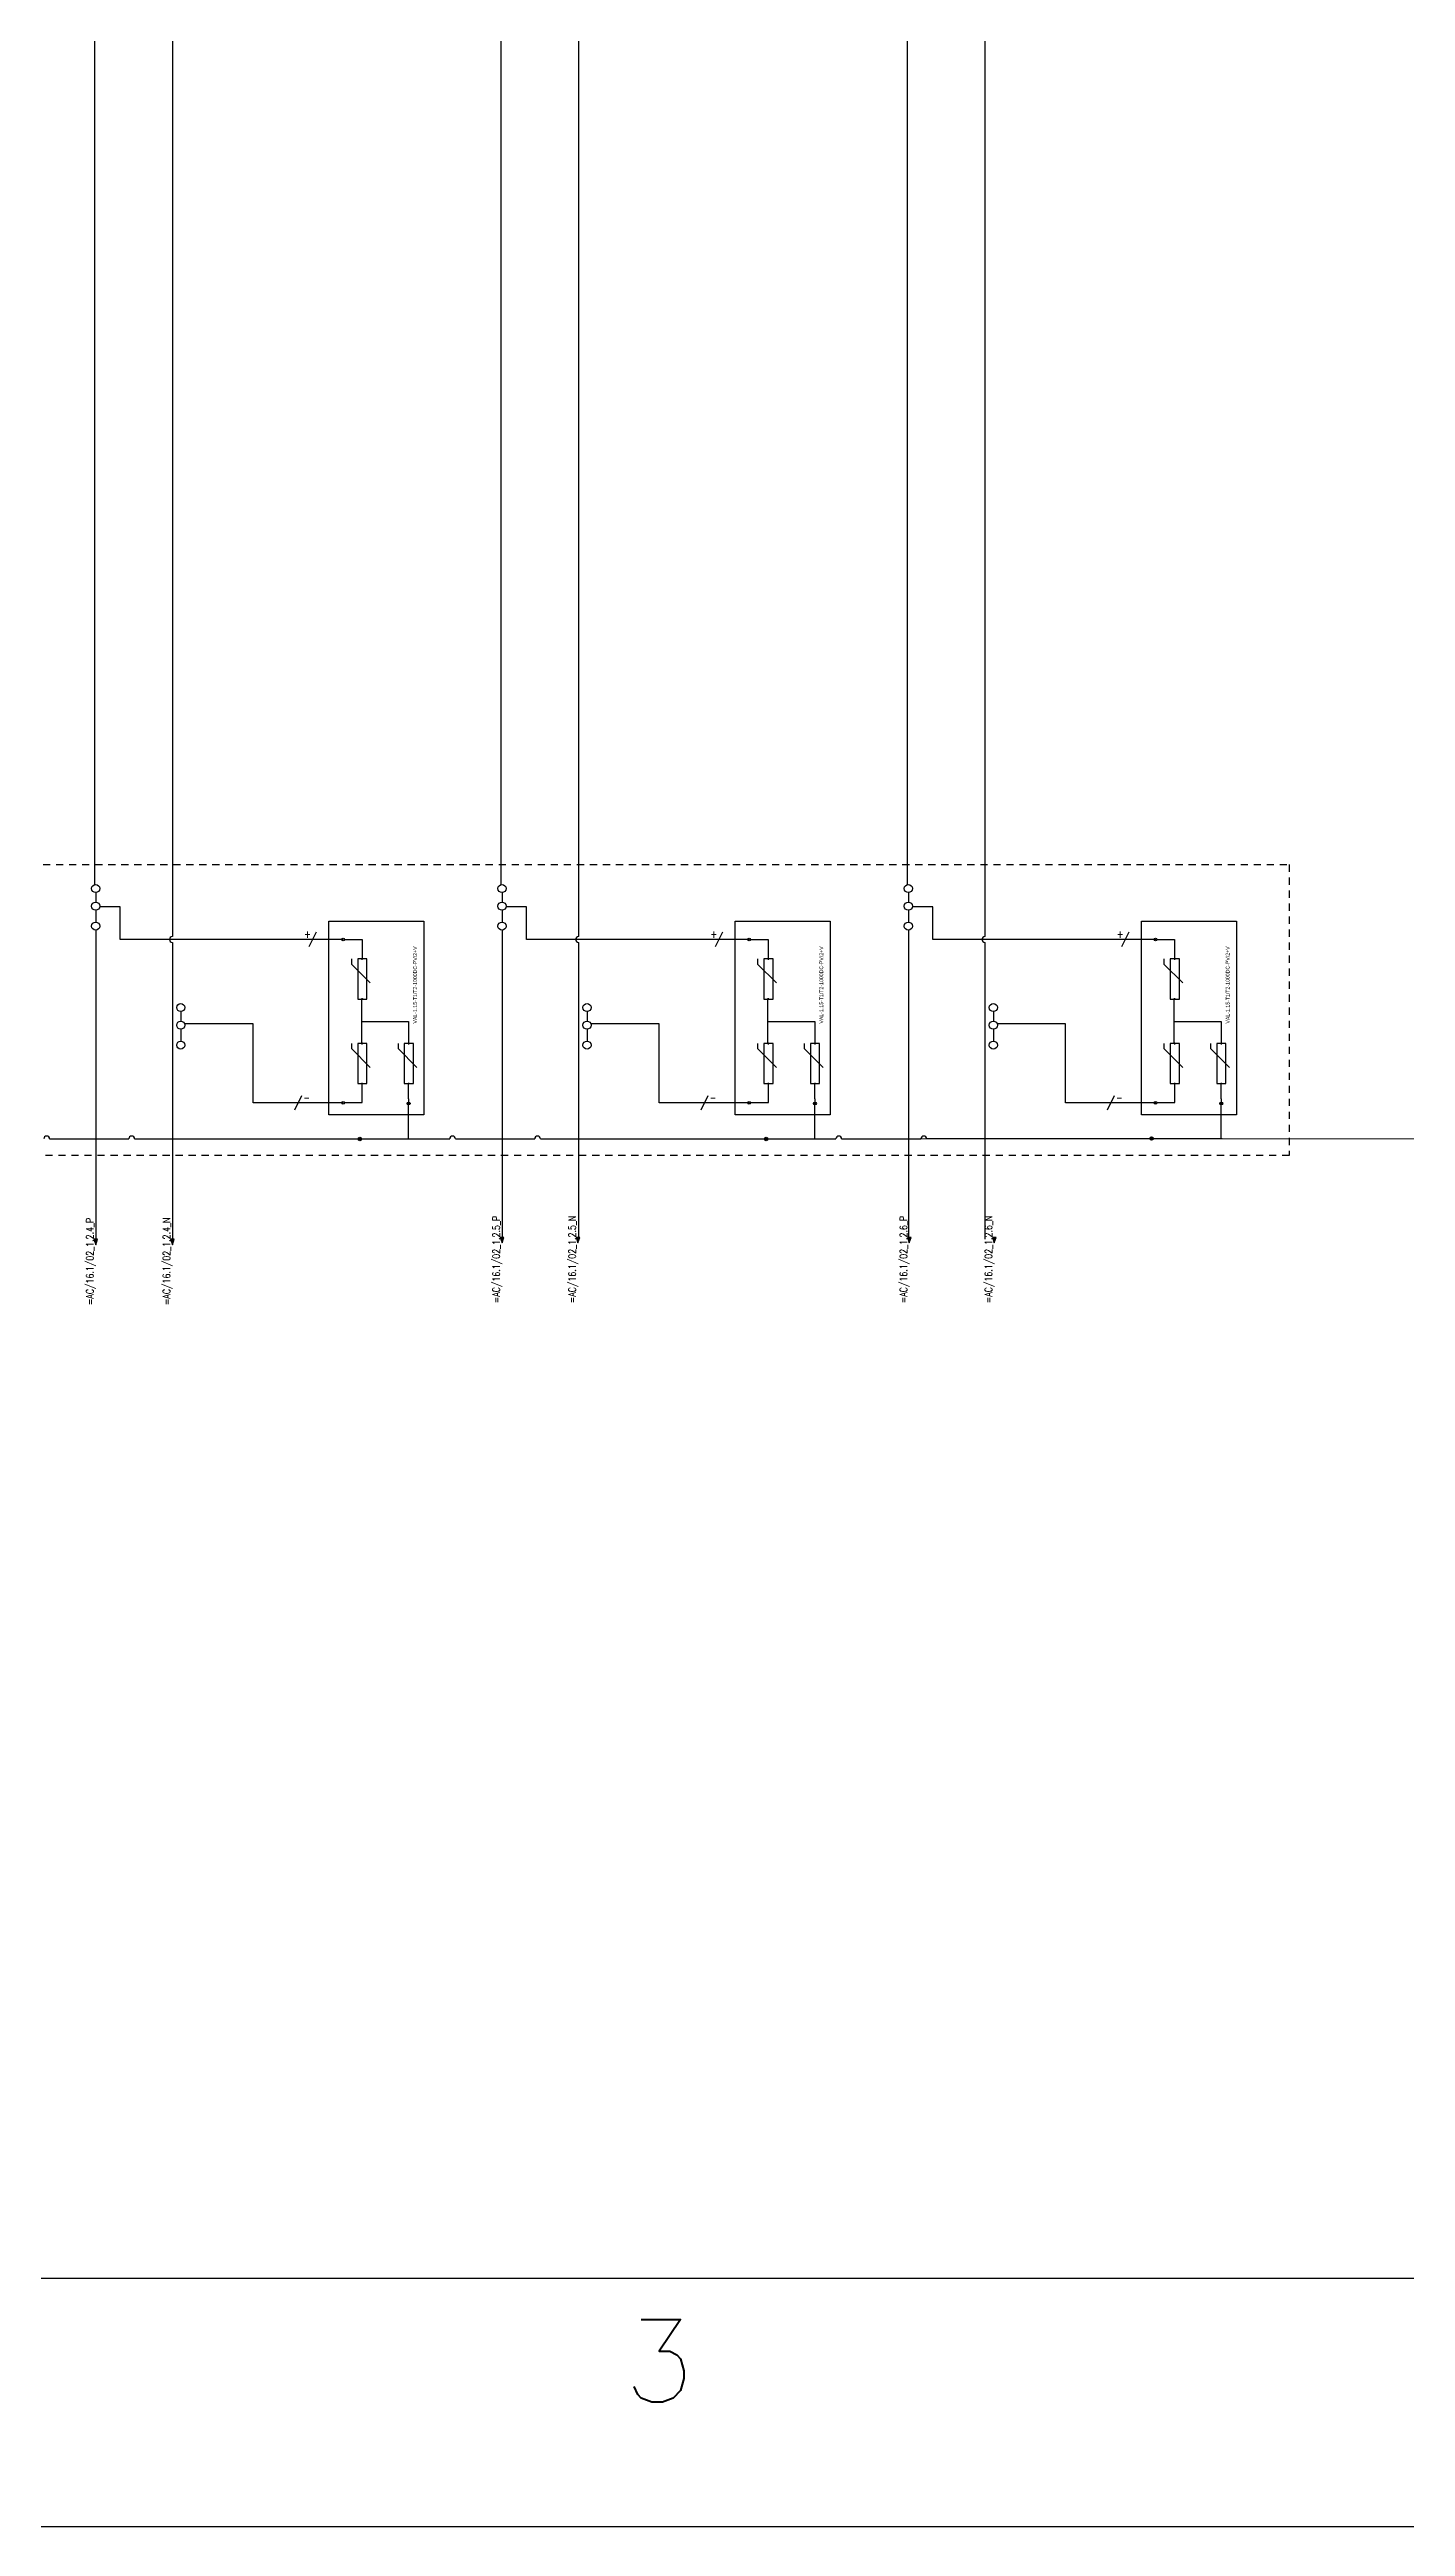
# Model space of a CAD drawing. Header units: inches. Extents: x 4 to 127, y -3 to 89.
# Drawn here: x 41.78 to 65.21, y -3 to 39.83 of the extents above; entities that cross this region are included whole.
import ezdxf
from ezdxf.enums import TextEntityAlignment as Align

# ---------------------------------------------------------------- set-up
doc = ezdxf.new("R2010")
doc.units = ezdxf.units.IN
doc.header["$MEASUREMENT"] = 0
doc.linetypes.add('HIDDEN2', pattern=[0.1875, 0.125, -0.0625])
for name, color, linetype in [('GRY_20AWG', 9, 'Continuous'), ('LOCBOX', 92, 'HIDDEN2'), ('MISC', 2, 'Continuous'), ('RED_12AWG', 1, 'Continuous'), ('SYMS', 7, 'Continuous'), ('TAGS', 51, 'Continuous'), ('Title Block', 7, 'Continuous'), ('Viewport', 7, 'Continuous'), ('WHT_12AWG', 7, 'Continuous'), ('WIREREF', 61, 'Continuous')]:
    doc.layers.add(name, color=color, linetype=linetype)
doc.styles.add('Roman', font='romans')
doc.styles.add('WD', font='romans.shx')
doc.styles.add('WD_IEC', font='isocp2.shx', dxfattribs={"width": 0.9, "height": 4})

# ---------------------------------------------------------------- blocks, each defined once
blk = doc.blocks.new('ANSI_border_C')
at = {"layer": 'Title Block'}
for p, q in [((0.5, 0.75), (20.5, 0.75)), ((0, 0), (21, 0))]:
    blk.add_line(p, q, dxfattribs=at)
at = {"layer": 'Title Block', "style": 'Roman'}
blk.add_text('3', height=0.25, dxfattribs=at).set_placement((8, 0.5), align=Align.MIDDLE_CENTER)
blk = doc.blocks.new('JIC_border_C')
at = {"xscale": 5.726708801404052, "yscale": 5.726708801404052, "zscale": 5.726708801404052}
blk.add_blockref('ANSI_border_C', (6.5, -3), dxfattribs=at)
blk = doc.blocks.new('HA1S4')
for points in [[(0, 0), (-0.031, 0), (0, -0.094), (0.031, 0), (0, 0)], [(0.016, -0.011), (-0.016, -0.011), (0, -0.058), (0.016, -0.011)]]:
    blk.add_lwpolyline(points)
at = {"style": 'WD', "flags": 1}
for tag, p in [('X2TERM01', (0, 0)), ('SIGCODE', (0.035, -0.083))]:
    blk.add_attdef(tag, p, '', height=0.01, dxfattribs=at)
at = {"style": 'WD', "width": 0.7}
for tag, p in [('XREF', (0.088, -0.062)), ('DESC1', (0.088, 0.113))]:
    blk.add_attdef(tag, p, '', height=0.125, dxfattribs=at)
at = {"style": 'WD', "width": 0.8, "flags": 8}
blk.add_attdef('WIRENO', text='', height=0.125, dxfattribs=at).set_placement((0, -0.259), align=Align.CENTER)
blk = doc.blocks.new('WDDOT')
for radius in [0.03, 0.0187, 0.00929]:
    blk.add_circle((0, 0), radius)
blk = doc.blocks.new('HT0_02')
blk.add_circle((0, 0), 0.0699)
at = {"style": 'WD', "flags": 1}
for tag, p in [('X4TERM01', (-0.07, 0)), ('X2TERM01', (0, 0.07)), ('X1TERM01', (0.07, 0)), ('X8TERM01', (0, -0.07))]:
    blk.add_attdef(tag, p, '', height=0.01, dxfattribs=at)
blk = doc.blocks.new('HGND4')
for p, q in [((0, 0), (10, 0)), ((10, -3.8), (10, 3.8)), ((11.2, -2.5), (11.2, 2.5)), ((12.5, -1.2), (12.5, 1.2))]:
    blk.add_line(p, q)
blk.add_circle((10, 0), 5)
at = {"style": 'WD_IEC'}
for tag, p in [('TAG1', (2.5, 4.6)), ('INST', (2.5, 11.6)), ('LOC', (2.5, 8.1))]:
    blk.add_attdef(tag, text='', height=2.5, dxfattribs=at).set_placement(p, align=Align.RIGHT)
at = {"style": 'WD_IEC', "flags": 1}
blk.add_attdef('X4TERM01', (0, 0), '', height=0.32, dxfattribs=at)
blk = doc.blocks.new('VT0_05')
blk.add_lwpolyline([(0.08, -0.06), (0, 0.08), (-0.08, -0.06)], close=True)
at = {"style": 'WD', "flags": 1}
for tag, p in [('X4TERM01', (-0.05, 0)), ('X2TERM01', (0, 0.08)), ('X1TERM01', (0.05, 0)), ('X8TERM01', (0, -0.06))]:
    blk.add_attdef(tag, p, '', height=0.01, dxfattribs=at)
blk = doc.blocks.new('Lightening Surge Arrestor')
at = {"color": 5}
for p, q in [((0.502, 2.919), (0.502, 2.827)), ((0.502, 2.827), (0.826, 2.503)), ((0.502, 1.459), (0.502, 1.367)), ((0.502, 1.367), (0.826, 1.043)), ((1.308, 1.459), (1.308, 1.367)), ((1.308, 1.367), (1.632, 1.043))]:
    blk.add_line(p, q, dxfattribs=at)
for points in [[(0.112, 3.569), (1.754, 3.569), (1.754, 0.222), (0.112, 0.222)], [(0.768, 2.919), (0.611, 2.919), (0.611, 2.225), (0.768, 2.225)], [(0.768, 1.459), (0.611, 1.459), (0.611, 0.765), (0.768, 0.765)], [(1.574, 1.459), (1.417, 1.459), (1.417, 0.765), (1.574, 0.765)]]:
    blk.add_lwpolyline(points, close=True, dxfattribs=at)
at = {"layer": 'GRY_20AWG'}
blk.add_line((1.492, 0.502), (1.492, 0.468), dxfattribs=at)
at = {"layer": 'RED_12AWG'}
for p, q in [((0.382, 3.255), (0.686, 3.255)), ((0.686, 3.255), (0.686, 2.926)), ((0.69, 2.919), (0.684, 2.919)), ((0.681, 1.459), (0.681, 2.226)), ((0.681, 1.835), (1.492, 1.835)), ((1.492, 1.835), (1.492, 1.466)), ((0.69, 1.459), (0.681, 1.459)), ((0.381, 0.435), (0.69, 0.435)), ((0.69, 0.435), (0.69, 0.766)), ((1.492, 0.502), (1.492, 0.757))]:
    blk.add_line(p, q, dxfattribs=at)
at = {"layer": 'SYMS'}
for name, p, xscale, yscale, zscale in [('HT0_02', (0.358, 3.255), 0.3314421991292846, 0.3314421991292846, 0.3314421991292846), ('VT0_05', (0.686, 2.918), 0.1052161047490845, 0.1052161047490845, 0.1052161047490845), ('VT0_05', (0.686, 1.458), 0.1052161047490845, 0.1052161047490845, 0.1052161047490845), ('HT0_02', (0.69, 1.459), 0.01504368401050088, 0.01504368401050088, 0.01504368401050088), ('VT0_05', (1.492, 1.458), 0.1052161047490845, 0.1052161047490845, 0.1052161047490845), ('HT0_02', (0.358, 0.429), 0.3314421991292846, 0.3314421991292846, 0.3314421991292846)]:
    blk.add_blockref(name, p, dxfattribs=dict(at, xscale=xscale, yscale=yscale, zscale=zscale))
at = {"layer": 'SYMS', "xscale": -0.1052161047490845, "yscale": 0.1052161047490845, "zscale": 0.1052161047490845, "rotation": 180}
for p in [(0.686, 2.226), (0.686, 0.766), (1.492, 0.766)]:
    blk.add_blockref('VT0_05', p, dxfattribs=at)
at = {"layer": 'SYMS'}
ref = blk.add_blockref('HGND4', (1.492, 0.468), dxfattribs=dict(at, xscale=0.005, yscale=0.005, zscale=0.005, rotation=270))
ref.add_attrib('TAG1', 'PE', dxfattribs={"layer": 'TAGS', "height": 0.0125, "rotation": 270, "style": 'WD_IEC'}).set_placement((1.515, 0.455), align=Align.RIGHT)
at = {"color": 5, "insert": (1.57, 1.801), "char_height": 0.065, "attachment_point": 1, "rotation": 90}
blk.add_mtext_dynamic_manual_height_columns('VAL-1.15-T1/T2-1000DC-PV/2+V', width=1.87491, gutter_width=0.325, heights=[0], dxfattribs=at)
for tag, p in [('+', (0.447, 3.312)), ('-', (0.457, 0.49))]:
    blk.add_attdef(tag, p, '', height=0.065)
at = {"color": 5}
blk.add_attdef('VAL-1.15-T1/T2-1000DC-PV/2+V', (1.651, 1.798), '', height=0.065, rotation=90, dxfattribs=at)
blk = doc.blocks.new('VT0_02')
blk.add_circle((0, 0), 0.0699)
at = {"style": 'WD', "flags": 1}
for tag, p in [('X4TERM01', (-0.07, 0)), ('X2TERM01', (0, 0.07)), ('X1TERM01', (0.07, 0)), ('X8TERM01', (0, -0.07))]:
    blk.add_attdef(tag, p, '', height=0.01, dxfattribs=at)
blk = doc.blocks.new('HW01')
for p, q in [((0.062, 0.125), (-0.062, -0.125)), ((0.031, 0), (-0.031, 0))]:
    blk.add_line(p, q)
at = {"style": 'WD', "width": 0.7, "flags": 1}
for tag, p in [('INST', (0, 0.357)), ('LOC', (0, 0.188)), ('DESC1', (0, -0.456)), ('XREF', (0, -0.3)), ('DESC2', (0, -0.613))]:
    blk.add_attdef(tag, text='', height=0.125, dxfattribs=at).set_placement(p, align=Align.CENTER)
at = {"style": 'WD', "width": 0.8}
blk.add_attdef('TAG1', text='', height=0.125, dxfattribs=at).set_placement((-0.031, 0.031), align=Align.RIGHT)
at = {"style": 'WD', "flags": 1}
for tag, p in [('X4TERM01', (-0.031, 0)), ('X1TERM01', (0.031, 0))]:
    blk.add_attdef(tag, p, '', height=0.0125, dxfattribs=at)
at = {"linetype": 'Continuous', "style": 'WD', "flags": 9}
blk.add_attdef('ASSYCODE', text='', height=0.01, dxfattribs=at).set_placement((0.029, 0.042), align=Align.CENTER)
at = {"style": 'WD'}
for tag, p in [('X2LINK', (0, 0.125)), ('X8LINK', (0, -0.125))]:
    blk.add_attdef(tag, p, '', height=0.01, dxfattribs=at)
at = {"style": 'WD', "flags": 9}
blk.add_attdef('FAMILY', text='', height=0.01, dxfattribs=at).set_placement((0.023, 0.118), align=Align.CENTER)
at = {"style": 'WD', "width": 0.8}
blk.add_attdef('RATING1', (0.094, 0.031), '', height=0.125, dxfattribs=at)
at = {"style": 'WD', "width": 0.8, "flags": 1}
blk.add_attdef('MFG', text='', height=0.0938, dxfattribs=at).set_placement((-0.125, -0.031), align=Align.TOP_RIGHT)
blk.add_attdef('CAT', text='', height=0.0938, dxfattribs=at).set_placement((0.031, -0.031), align=Align.TOP_LEFT)

msp = doc.modelspace()

# ---------------------------------------------------------------- linework, layer by layer
at = {"layer": 'GRY_20AWG', "color": 240, "true_color": 0xed1f24}
for p, q in [((42.554, 61.873), (42.554, 25.393)), ((49.577, 61.873), (49.577, 25.393)), ((56.6, 61.873), (56.6, 25.393)), ((42.577, 25.253), (42.577, 25.088)), ((42.577, 24.948), (42.577, 24.743)), ((42.999, 25.004), (42.647, 25.004)), ((42.999, 24.442), (42.999, 25.004)), ((49.6, 25.253), (49.6, 25.088)), ((49.6, 24.948), (49.6, 24.743)), ((50.021, 25.004), (49.67, 25.004)), ((50.021, 24.442), (50.021, 25.004)), ((56.623, 25.253), (56.623, 25.088)), ((56.623, 24.948), (56.623, 24.743)), ((57.044, 25.004), (56.693, 25.004)), ((57.044, 24.442), (57.044, 25.004)), ((42.577, 24.603), (42.577, 19.258)), ((46.293, 24.442), (42.999, 24.442)), ((46.852, 24.442), (46.356, 24.442)), ((49.6, 24.603), (49.6, 19.258)), ((53.316, 24.442), (50.021, 24.442)), ((53.875, 24.442), (53.379, 24.442)), ((56.623, 24.603), (56.623, 19.258)), ((60.339, 24.442), (57.044, 24.442)), ((60.898, 24.442), (60.402, 24.442)), ((44.047, 23.195), (44.047, 23.03)), ((51.069, 23.195), (51.069, 23.03)), ((58.092, 23.195), (58.092, 23.03)), ((44.047, 22.89), (44.047, 22.685)), ((45.296, 22.984), (44.116, 22.984)), ((45.296, 21.616), (45.296, 22.984)), ((51.069, 22.89), (51.069, 22.685)), ((52.318, 22.984), (51.139, 22.984)), ((52.318, 21.616), (52.318, 22.984)), ((58.092, 22.89), (58.092, 22.685)), ((59.341, 22.984), (58.162, 22.984)), ((59.341, 21.616), (59.341, 22.984)), ((46.043, 21.616), (45.296, 21.616)), ((46.852, 21.616), (46.105, 21.616)), ((53.065, 21.616), (52.318, 21.616)), ((53.875, 21.616), (53.128, 21.616)), ((60.088, 21.616), (59.341, 21.616)), ((60.898, 21.616), (60.151, 21.616))]:
    msp.add_line(p, q, dxfattribs=at)
at = {"layer": 'GRY_20AWG', "color": 3}
for p, q in [((41.78, 20.993), (43.149, 20.993)), ((43.249, 20.993), (48.696, 20.993)), ((48.796, 20.993), (50.165, 20.993)), ((50.265, 20.993), (55.37, 20.993)), ((55.47, 20.993), (56.839, 20.993))]:
    msp.add_line(p, q, dxfattribs=at)
for centre in [(41.73, 20.993), (43.199, 20.993), (48.746, 20.993), (50.215, 20.993), (55.42, 20.993), (56.889, 20.993)]:
    msp.add_arc(centre, 0.05, 0, 180, dxfattribs=at)
at = {"layer": 'LOCBOX', "color": 6}
msp.add_lwpolyline([(20.067, 25.738), (63.207, 25.738), (63.207, 20.709), (20.067, 20.709)], close=True, dxfattribs=at)
at = {"layer": 'WHT_12AWG', "color": 240, "true_color": 0xed1f24}
for p, q in [((43.902, 72.29), (43.902, 24.492)), ((50.924, 72.29), (50.924, 24.492)), ((57.947, 72.29), (57.947, 24.492)), ((43.902, 24.392), (43.902, 19.258)), ((50.924, 24.392), (50.924, 19.258)), ((57.947, 24.392), (57.947, 19.258))]:
    msp.add_line(p, q, dxfattribs=at)
at = {"layer": 'WHT_12AWG', "color": 3}
for p, q in [((47.985, 20.993), (47.985, 21.595)), ((55.008, 20.993), (55.008, 21.595)), ((62.031, 20.993), (62.031, 21.595)), ((56.192, 20.993), (67.197, 21)), ((56.939, 21), (60.827, 21)), ((60.827, 21), (62.045, 21))]:
    msp.add_line(p, q, dxfattribs=at)
at = {"layer": 'WHT_12AWG'}
for centre in [(43.902, 24.442), (50.924, 24.442), (57.947, 24.442)]:
    msp.add_arc(centre, 0.05, 90, 270, dxfattribs=at)

# ---------------------------------------------------------------- block references
for p in [(46.494, 21.187), (53.516, 21.187), (60.539, 21.187)]:
    msp.add_blockref('Lightening Surge Arrestor', p)
at = {"layer": 'SYMS'}
for p in [(42.577, 25.323), (49.6, 25.323), (56.623, 25.323), (42.577, 25.018), (49.6, 25.018), (56.623, 25.018), (42.577, 24.673), (49.6, 24.673), (56.623, 24.673), (44.047, 23.265), (51.069, 23.265), (58.092, 23.265), (44.047, 22.96), (51.069, 22.96), (58.092, 22.96), (44.047, 22.615), (51.069, 22.615), (58.092, 22.615)]:
    msp.add_blockref('VT0_02', p, dxfattribs=at)
ref = msp.add_blockref('HW01', (46.325, 24.442), dxfattribs=at)
ref.add_attrib('TAG1', '+', dxfattribs={"layer": 'TAGS', "height": 0.125, "style": 'WD', "width": 0.8}).set_placement((46.293, 24.473), align=Align.RIGHT)
ref = msp.add_blockref('HW01', (53.348, 24.442), dxfattribs=at)
ref.add_attrib('TAG1', '+', dxfattribs={"layer": 'TAGS', "height": 0.125, "style": 'WD', "width": 0.8}).set_placement((53.316, 24.473), align=Align.RIGHT)
ref = msp.add_blockref('HW01', (60.37, 24.442), dxfattribs=at)
ref.add_attrib('TAG1', '+', dxfattribs={"layer": 'TAGS', "height": 0.125, "style": 'WD', "width": 0.8}).set_placement((60.339, 24.473), align=Align.RIGHT)
ref = msp.add_blockref('HW01', (46.074, 21.616), dxfattribs=at)
ref.add_attrib('RATING1', '-', (46.168, 21.647), dxfattribs={"layer": 'MISC', "height": 0.125, "style": 'WD', "width": 0.8})
ref = msp.add_blockref('HW01', (53.097, 21.616), dxfattribs=at)
ref.add_attrib('RATING1', '-', (53.19, 21.647), dxfattribs={"layer": 'MISC', "height": 0.125, "style": 'WD', "width": 0.8})
ref = msp.add_blockref('HW01', (60.119, 21.616), dxfattribs=at)
ref.add_attrib('RATING1', '-', (60.213, 21.647), dxfattribs={"layer": 'MISC', "height": 0.125, "style": 'WD', "width": 0.8})
at = {"layer": 'SYMS', "color": 3}
for p in [(47.143, 20.993), (54.166, 20.993), (60.827, 21)]:
    msp.add_blockref('WDDOT', p, dxfattribs=at)
at = {"layer": 'SYMS', "color": 1}
ref = msp.add_blockref('HA1S4', (42.577, 19.258), dxfattribs=at)
ref.add_attrib('WIRENO', '=AC/16.1/02_1.2.4_P', dxfattribs={"layer": 'WIREREF', "color": 1, "height": 0.125, "rotation": 90, "style": 'WD', "width": 0.8, "flags": 8}).set_placement((42.577, 18.12), align=Align.BOTTOM_LEFT)
ref = msp.add_blockref('HA1S4', (43.902, 19.258), dxfattribs=at)
ref.add_attrib('WIRENO', '=AC/16.1/02_1.2.4_N', dxfattribs={"layer": 'WIREREF', "color": 1, "height": 0.125, "rotation": 90, "style": 'WD', "width": 0.8, "flags": 8}).set_placement((43.902, 18.12), align=Align.BOTTOM_LEFT)
ref = msp.add_blockref('HA1S4', (49.6, 19.291), dxfattribs=at)
ref.add_attrib('WIRENO', '=AC/16.1/02_1.2.5_P', dxfattribs={"layer": 'WIREREF', "color": 1, "height": 0.125, "rotation": 90, "style": 'WD', "width": 0.8, "flags": 8}).set_placement((49.6, 18.153), align=Align.BOTTOM_LEFT)
ref = msp.add_blockref('HA1S4', (50.912, 19.291), dxfattribs=at)
ref.add_attrib('WIRENO', '=AC/16.1/02_1.2.5_N', dxfattribs={"layer": 'WIREREF', "color": 1, "height": 0.125, "rotation": 90, "style": 'WD', "width": 0.8, "flags": 8}).set_placement((50.911, 18.153), align=Align.BOTTOM_LEFT)
ref = msp.add_blockref('HA1S4', (56.638, 19.291), dxfattribs=at)
ref.add_attrib('WIRENO', '=AC/16.1/02_1.2.6_P', dxfattribs={"layer": 'WIREREF', "color": 1, "height": 0.125, "rotation": 90, "style": 'WD', "width": 0.8, "flags": 8}).set_placement((56.638, 18.153), align=Align.BOTTOM_LEFT)
ref = msp.add_blockref('HA1S4', (58.107, 19.291), dxfattribs=at)
ref.add_attrib('WIRENO', '=AC/16.1/02_1.2.6_N', dxfattribs={"layer": 'WIREREF', "color": 1, "height": 0.125, "rotation": 90, "style": 'WD', "width": 0.8, "flags": 8}).set_placement((58.107, 18.153), align=Align.BOTTOM_LEFT)
at = {"layer": 'Viewport'}
msp.add_blockref('JIC_border_C', (0, 0), dxfattribs=at)

doc.saveas('drawing.dxf')
